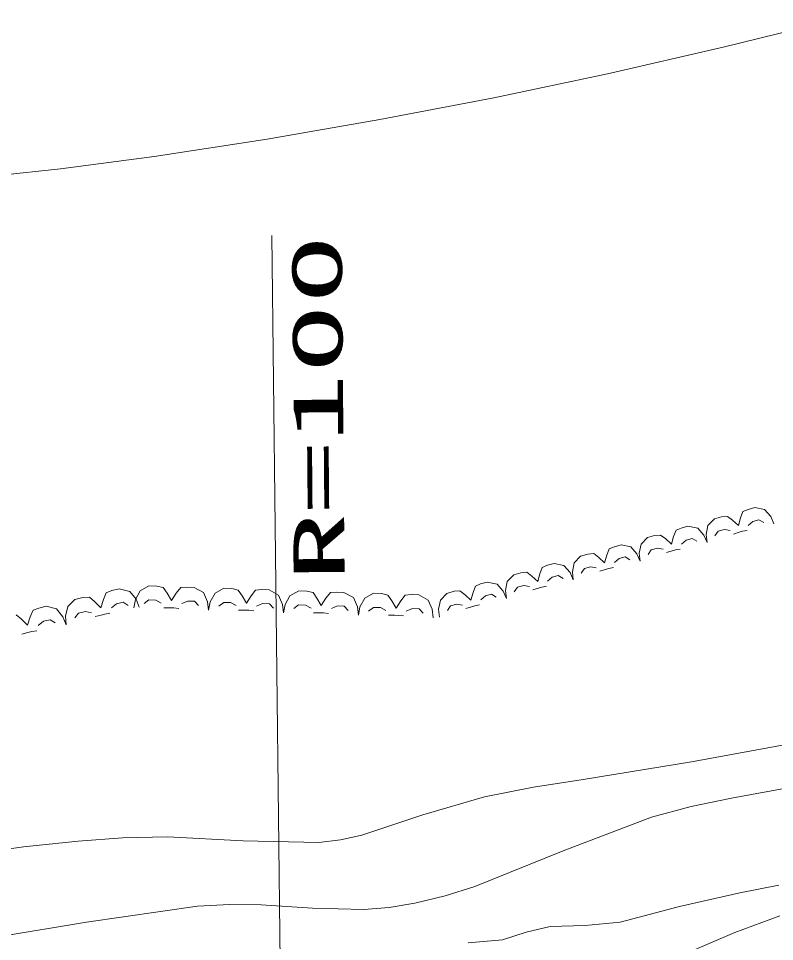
# Model space of a CAD drawing. Units: millimetres, scale not verified. Extents: x 69658 to 709658, y 3642 to 363642.
# Drawn here: x 211058 to 232786, y 266028 to 292549 of the extents above; entities that cross this region are included whole.
import ezdxf
from ezdxf.enums import TextEntityAlignment as Align

# ---------------------------------------------------------------- set-up
doc = ezdxf.new("R2010")
doc.units = ezdxf.units.MM
doc.header["$LTSCALE"] = 1000
doc.layers.add('S-BGD', color=1, linetype='Continuous', lineweight=13)
doc.layers.add('S-BGD-HTXT', color=6, linetype='Continuous', lineweight=13)
doc.styles.add('ＭＳ ゴシック', font='')
doc.styles.get('ＭＳ ゴシック').set_extended_font_data('MS Gothic')

msp = doc.modelspace()

# ---------------------------------------------------------------- linework, layer by layer
at = {"layer": 'S-BGD'}
for p, q in [((232027, 278444), (232219, 278498)), ((232219, 278498), (232499, 278441)), ((231056, 278174), (231263, 278232)), ((231263, 278232), (231435, 278243)), ((231435, 278243), (231580, 278134)), ((231809, 278203), (231878, 278382)), ((231878, 278382), (232027, 278444)), ((232499, 278441), (232675, 278237)), ((232675, 278237), (232769, 278030)), ((230105, 277909), (230297, 277962)), ((230297, 277962), (230577, 277906)), ((230820, 277720), (230873, 277978)), ((230873, 277978), (231056, 278174)), ((231580, 278134), (231747, 277978)), ((231747, 277978), (231809, 278203)), ((232164, 278100), (232031, 277985)), ((232337, 278148), (232164, 278100)), ((232474, 278067), (232337, 278148)), ((229134, 277639), (229341, 277696)), ((229341, 277696), (229513, 277708)), ((229513, 277708), (229658, 277598)), ((229887, 277667), (229956, 277847)), ((229956, 277847), (230105, 277909)), ((230577, 277906), (230753, 277701)), ((230753, 277701), (230847, 277494)), ((230847, 277494), (230820, 277720)), ((231166, 277816), (231074, 277682)), ((231344, 277866), (231166, 277816)), ((231508, 277834), (231344, 277866)), ((231765, 277786), (231608, 277737)), ((231866, 277814), (231765, 277786)), ((231998, 277841), (231866, 277814)), ((228183, 277373), (228375, 277427)), ((228375, 277427), (228655, 277370)), ((228898, 277184), (228950, 277442)), ((228950, 277442), (229134, 277639)), ((229658, 277598), (229825, 277443)), ((229825, 277443), (229887, 277667)), ((230242, 277564), (230108, 277449)), ((230415, 277612), (230242, 277564)), ((230552, 277531), (230415, 277612)), ((227212, 277103), (227419, 277161)), ((227419, 277161), (227591, 277172)), ((227591, 277172), (227736, 277063)), ((227965, 277132), (228034, 277311)), ((228034, 277311), (228183, 277373)), ((228655, 277370), (228831, 277166)), ((228831, 277166), (228925, 276959)), ((228925, 276959), (228898, 277184)), ((229244, 277281), (229152, 277146)), ((229422, 277330), (229244, 277281)), ((229586, 277298), (229422, 277330)), ((229843, 277251), (229685, 277202)), ((229944, 277279), (229843, 277251)), ((230076, 277305), (229944, 277279)), ((226261, 276838), (226453, 276892)), ((226453, 276892), (226733, 276835)), ((226976, 276649), (227028, 276907)), ((227028, 276907), (227212, 277103)), ((227736, 277063), (227903, 276907)), ((227903, 276907), (227965, 277132)), ((228320, 277029), (228186, 276914)), ((228493, 277077), (228320, 277029)), ((228630, 276996), (228493, 277077)), ((225290, 276568), (225497, 276625)), ((225497, 276625), (225669, 276637)), ((225669, 276637), (225814, 276527)), ((226043, 276596), (226112, 276776)), ((226112, 276776), (226261, 276838)), ((226733, 276835), (226909, 276630)), ((226909, 276630), (227003, 276423)), ((227003, 276423), (226976, 276649)), ((227322, 276745), (227230, 276611)), ((227500, 276795), (227322, 276745)), ((227664, 276763), (227500, 276795)), ((227921, 276715), (227763, 276666)), ((228022, 276743), (227921, 276715)), ((228154, 276770), (228022, 276743)), ((224339, 276302), (224531, 276356)), ((224531, 276356), (224811, 276299)), ((225054, 276113), (225106, 276371)), ((225106, 276371), (225290, 276568)), ((225814, 276527), (225981, 276372)), ((225981, 276372), (226043, 276596)), ((226398, 276493), (226264, 276378)), ((226571, 276541), (226398, 276493)), ((226708, 276460), (226571, 276541)), ((213581, 276050), (213744, 276111)), ((213744, 276111), (213955, 276162)), ((213955, 276162), (214255, 276089)), ((214255, 276089), (214438, 275860)), ((214418, 275857), (214555, 276105)), ((214555, 276105), (214808, 276248)), ((214808, 276248), (215039, 276240)), ((215039, 276240), (215221, 276196)), ((215221, 276196), (215334, 276036)), ((215592, 276033), (215721, 276196)), ((215721, 276196), (215894, 276212)), ((215894, 276212), (216109, 276204)), ((216109, 276204), (216379, 276055)), ((216707, 276034), (216959, 276176)), ((216959, 276176), (217190, 276168)), ((217190, 276168), (217372, 276125)), ((217372, 276125), (217485, 275965)), ((217744, 275961), (217873, 276124)), ((217873, 276124), (218046, 276140)), ((218046, 276140), (218261, 276133)), ((218261, 276133), (218530, 275984)), ((218858, 275962), (219111, 276104)), ((219111, 276104), (219342, 276097)), ((219342, 276097), (219524, 276053)), ((223368, 276032), (223575, 276090)), ((223575, 276090), (223747, 276101)), ((223747, 276101), (223892, 275992)), ((224121, 276061), (224190, 276240)), ((224190, 276240), (224339, 276302)), ((224811, 276299), (224987, 276095)), ((224987, 276095), (225081, 275888)), ((225081, 275888), (225054, 276113)), ((225400, 276210), (225308, 276075)), ((225578, 276259), (225400, 276210)), ((225742, 276227), (225578, 276259)), ((225999, 276180), (225841, 276131)), ((226100, 276208), (225999, 276180)), ((226232, 276235), (226100, 276208)), ((212475, 275653), (212682, 275858)), ((212682, 275858), (212908, 275912)), ((212908, 275912), (213096, 275918)), ((213096, 275918), (213248, 275793)), ((213423, 275618), (213499, 275858)), ((213499, 275858), (213581, 276050)), ((214372, 275616), (214418, 275857)), ((214438, 275860), (214531, 275632)), ((214805, 275844), (214667, 275736)), ((215004, 275837), (214805, 275844)), ((215163, 275751), (215004, 275837)), ((215334, 276036), (215456, 275822)), ((215456, 275822), (215592, 276033)), ((216379, 276055), (216494, 275788)), ((216569, 275785), (216707, 276034)), ((217485, 275965), (217607, 275751)), ((217607, 275751), (217744, 275961)), ((218530, 275984), (218645, 275716)), ((218721, 275714), (218858, 275962)), ((219524, 276053), (219637, 275893)), ((219637, 275893), (219759, 275679)), ((219759, 275679), (219895, 275890)), ((219895, 275890), (220024, 276052)), ((220024, 276052), (220197, 276068)), ((220197, 276068), (220412, 276061)), ((220412, 276061), (220682, 275912)), ((220682, 275912), (220797, 275644)), ((220872, 275642), (221010, 275890)), ((221010, 275890), (221262, 276033)), ((221262, 276033), (221493, 276025)), ((221493, 276025), (221675, 275981)), ((221675, 275981), (221788, 275821)), ((221788, 275821), (221910, 275607)), ((222047, 275818), (222176, 275981)), ((222176, 275981), (222349, 275996)), ((222349, 275996), (222564, 275989)), ((222564, 275989), (222833, 275840)), ((222833, 275840), (222948, 275573)), ((223132, 275578), (223184, 275836)), ((223184, 275836), (223368, 276032)), ((223892, 275992), (224059, 275836)), ((224059, 275836), (224121, 276061)), ((224476, 275958), (224342, 275843)), ((224649, 276006), (224476, 275958)), ((224786, 275925), (224649, 276006)), ((211477, 275548), (211641, 275609)), ((211641, 275609), (211851, 275660)), ((211851, 275660), (212152, 275587)), ((212152, 275587), (212334, 275358)), ((212408, 275376), (212475, 275653)), ((213248, 275793), (213423, 275618)), ((213879, 275732), (213730, 275613)), ((214069, 275778), (213879, 275732)), ((214213, 275684), (214069, 275778)), ((215411, 275619), (215234, 275620)), ((215524, 275615), (215411, 275619)), ((215669, 275600), (215524, 275615)), ((215924, 275812), (215749, 275737)), ((216118, 275806), (215924, 275812)), ((216232, 275678), (216118, 275806)), ((216494, 275788), (216523, 275544)), ((216523, 275544), (216569, 275785)), ((216956, 275772), (216818, 275664)), ((217155, 275766), (216956, 275772)), ((217314, 275680), (217155, 275766)), ((218075, 275740), (217901, 275665)), ((218269, 275734), (218075, 275740)), ((218383, 275606), (218269, 275734)), ((218645, 275716), (218675, 275473)), ((218675, 275473), (218721, 275714)), ((219108, 275701), (218970, 275592)), ((219307, 275694), (219108, 275701)), ((219466, 275608), (219307, 275694)), ((220227, 275669), (220052, 275594)), ((220421, 275662), (220227, 275669)), ((220535, 275535), (220421, 275662)), ((220797, 275644), (220826, 275401)), ((220826, 275401), (220872, 275642)), ((221259, 275629), (221121, 275520)), ((221458, 275622), (221259, 275629)), ((221617, 275536), (221458, 275622)), ((221910, 275607), (222047, 275818)), ((222378, 275597), (222204, 275522)), ((222572, 275591), (222378, 275597)), ((222686, 275463), (222572, 275591)), ((222948, 275573), (222978, 275329)), ((223159, 275352), (223132, 275578)), ((223478, 275674), (223386, 275540)), ((223656, 275724), (223478, 275674)), ((223820, 275692), (223656, 275724)), ((224077, 275644), (223919, 275595)), ((224178, 275672), (224077, 275644)), ((224310, 275699), (224178, 275672)), ((210992, 275416), (211144, 275291)), ((211144, 275291), (211319, 275116)), ((211319, 275116), (211395, 275356)), ((211395, 275356), (211477, 275548)), ((212334, 275358), (212427, 275130)), ((212427, 275130), (212408, 275376)), ((212787, 275466), (212681, 275324)), ((212981, 275512), (212787, 275466)), ((213158, 275471), (212981, 275512)), ((213434, 275409), (213261, 275363)), ((213544, 275436), (213434, 275409)), ((213689, 275459), (213544, 275436)), ((217563, 275547), (217385, 275548)), ((217676, 275544), (217563, 275547)), ((217821, 275528), (217676, 275544)), ((219714, 275476), (219537, 275476)), ((219827, 275472), (219714, 275476)), ((219972, 275456), (219827, 275472)), ((221866, 275404), (221688, 275405)), ((221979, 275400), (221866, 275404)), ((222124, 275385), (221979, 275400)), ((211775, 275230), (211626, 275111)), ((211965, 275275), (211775, 275230)), ((212109, 275182), (211965, 275275)), ((211330, 274907), (211158, 274861)), ((211440, 274934), (211330, 274907)), ((211585, 274957), (211440, 274934)), ((230403, 271192), (233517, 271764)), ((227286, 270680), (230403, 271192)), ((231547, 270151), (235452, 270869)), ((225862, 270464), (227286, 270680)), ((224449, 270188), (225862, 270464)), ((222679, 269665), (224449, 270188)), ((230391, 269904), (231547, 270151)), ((229252, 269600), (230391, 269904)), ((220927, 269084), (222679, 269665)), ((226708, 268637), (229252, 269600)), ((212775, 268915), (214049, 269007)), ((214049, 269007), (215337, 269040)), ((215337, 269040), (217520, 268923)), ((217520, 268923), (219686, 268869)), ((219686, 268869), (220311, 268947)), ((220311, 268947), (220927, 269084)), ((209656, 268524), (211207, 268749)), ((211207, 268749), (212775, 268915)), ((224171, 267610), (226708, 268637)), ((223318, 267340), (224171, 267610)), ((231789, 267428), (232909, 267647)), ((222451, 267129), (223318, 267340)), ((230058, 267034), (231789, 267428)), ((216204, 267044), (217119, 267095)), ((217119, 267095), (218037, 267086)), ((218037, 267086), (219507, 266988)), ((221714, 267008), (222451, 267129)), ((213015, 266583), (216204, 267044)), ((219507, 266988), (220981, 266950)), ((220981, 266950), (221714, 267008)), ((228346, 266583), (230058, 267034)), ((209838, 266062), (213015, 266583)), ((227342, 266489), (228346, 266583)), ((231642, 266284), (232942, 266768)), ((224972, 266074), (225645, 266294)), ((225645, 266294), (226340, 266456)), ((226340, 266456), (227342, 266489)), ((230367, 265744), (231642, 266284)), ((223977, 265994), (224972, 266074))]:
    msp.add_line(p, q, dxfattribs=at)
at = {"layer": 'S-BGD-HTXT'}
for p, q in [((231314, 291723), (234642, 292549)), ((227983, 290959), (231314, 291723)), ((224716, 290272), (227983, 290959)), ((221446, 289645), (224716, 290272)), ((218204, 289083), (221446, 289645)), ((214958, 288582), (218204, 289083)), ((212262, 288231), (214958, 288582)), ((209558, 287940), (212262, 288231)), ((218344, 286317), (218853, 241617))]:
    msp.add_line(p, q, dxfattribs=at)

# ---------------------------------------------------------------- texts
at = {"layer": 'S-BGD-HTXT', "style": 'ＭＳ ゴシック', "width": 2}
msp.add_text('R=100', height=1466, rotation=90.5, dxfattribs=at).set_placement((220873, 276374), align=Align.BOTTOM_LEFT)

doc.saveas('drawing.dxf')
